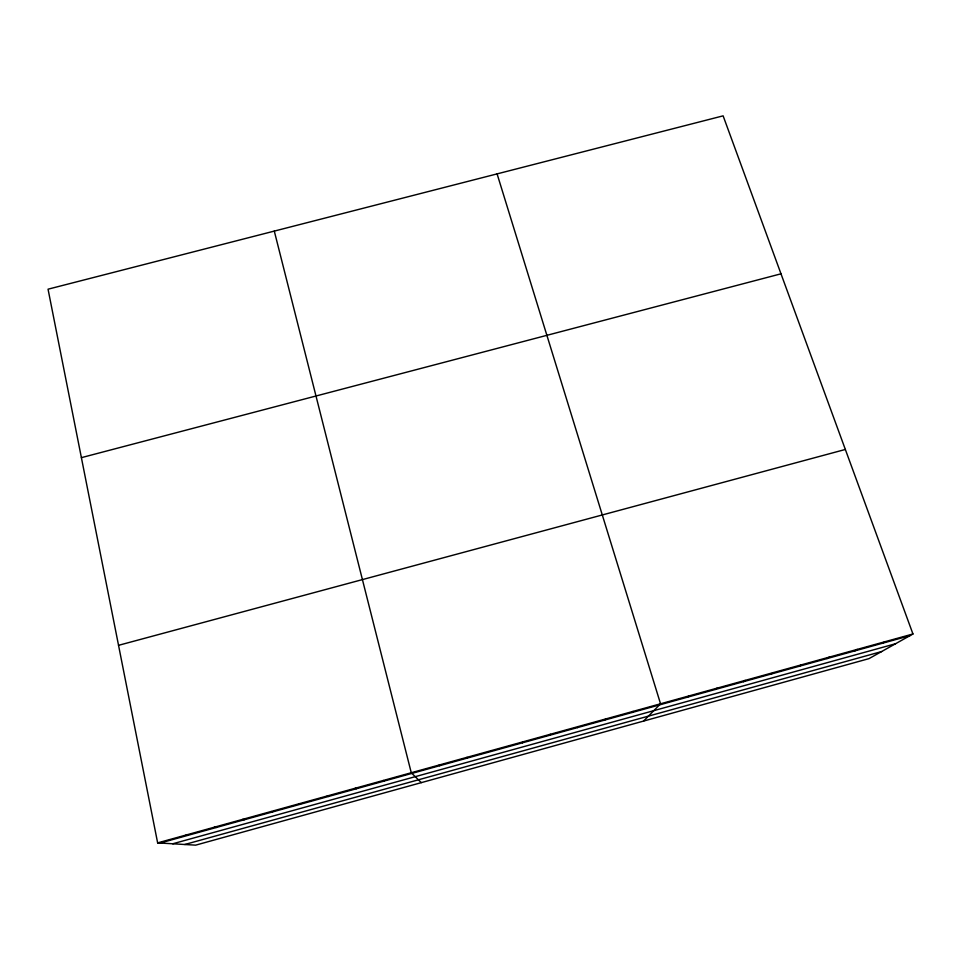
<?xml version="1.0" encoding="UTF-8"?>
<svg xmlns="http://www.w3.org/2000/svg" width="961" height="961" viewBox="0 0 961 961"><rect width="100%" height="100%" fill="white"/><g stroke="black" fill="none" stroke-linecap="round" stroke-linejoin="round"><path stroke-width="1.44" d="M522.448 742.829L522.58 741.952M549.944 735.225L550.281 734.288M577.381 727.633L577.921 726.648M604.781 720.053L605.514 719.02M632.122 712.485L633.047 711.392M643.546 721.086L660.543 703.8L497.089 173.881M687.475 697.181L688.809 695.98M715.489 689.433L717.014 688.172M743.442 681.697L745.171 680.388M771.347 673.985L773.269 672.616M799.192 666.273L801.318 664.868M826.989 658.585L829.307 657.12M854.725 650.921L857.236 649.396M882.414 643.257L885.117 641.684M912.95 633.984L868.996 658.633L195.648 845.151L157.64 842.881L48.05 289.189L723.116 115.849L912.95 633.984L157.64 842.881M160.163 843.025L910.043 635.617M172.74 843.782L895.52 643.762M184.776 844.503L881.597 651.57M118.539 645.324L845.344 449.46M81.397 457.652L780.993 273.813M186.038 835.025L188.344 835.229M214.387 827.193L216.489 827.457M242.677 819.361L244.562 819.685M270.906 811.552L272.588 811.937M299.087 803.756L300.565 804.201M327.208 795.984L328.482 796.477M355.282 788.224L356.351 788.765M383.295 780.476L384.16 781.077M421.314 782.638L411.26 772.74L274.293 231.096M439.165 765.016L439.633 765.725M467.022 757.316L467.286 758.085M494.831 749.628L494.891 750.445"/></g></svg>
